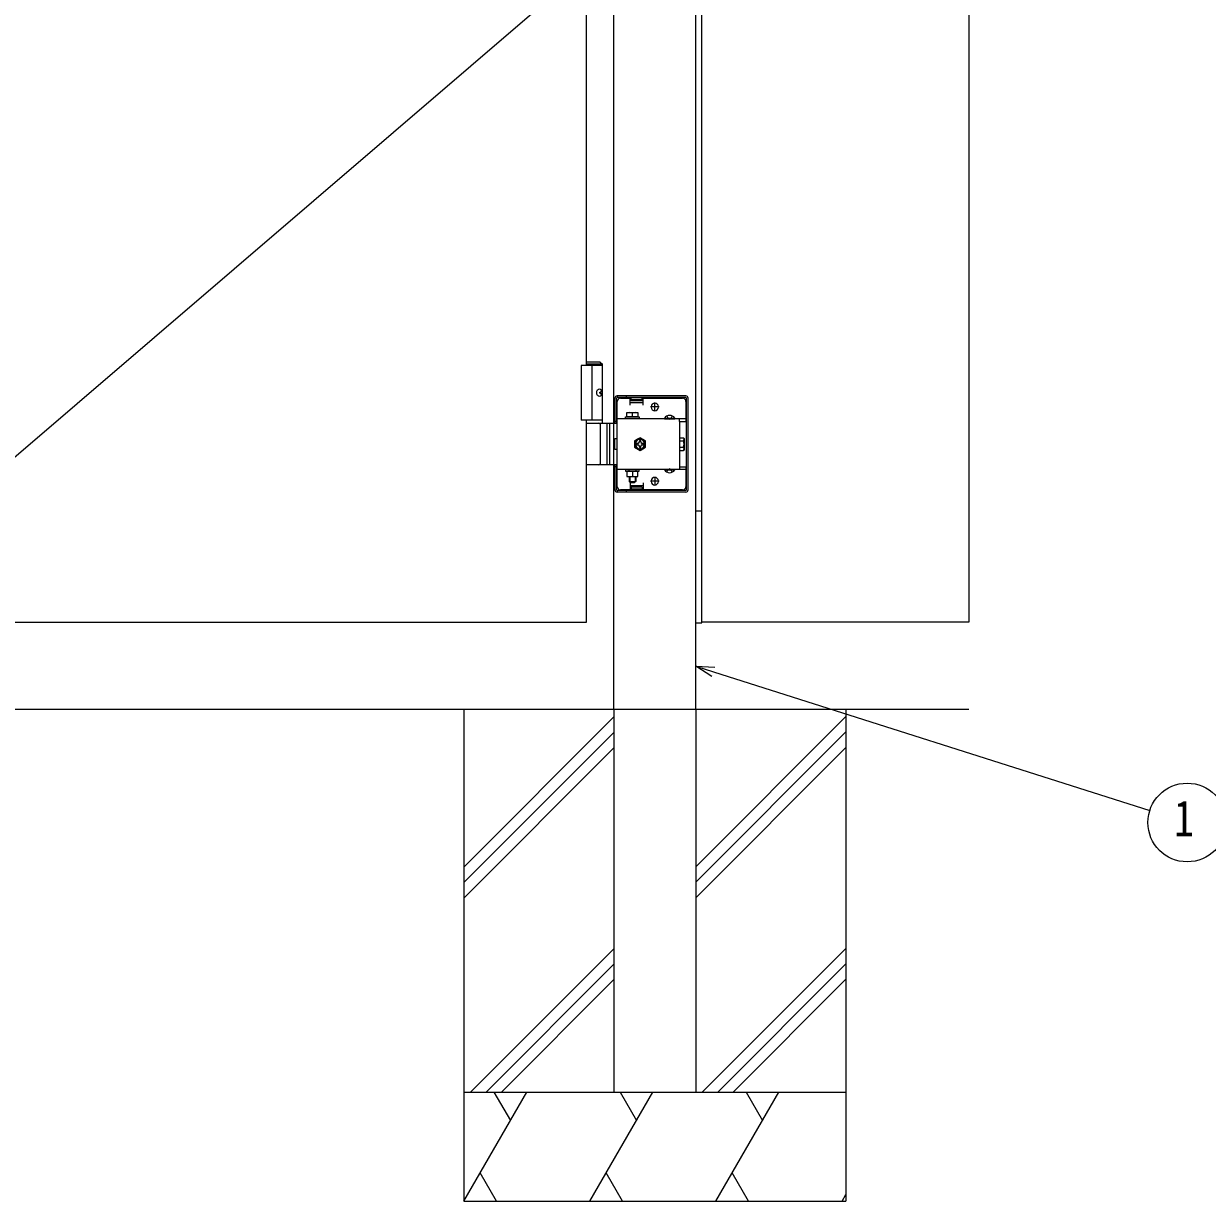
# Model space of a CAD drawing. Units: millimetres, scale not verified. Extents: x -4205 to 4205, y -2970 to 2970.
# Drawn here: x -2852 to -1768, y -422 to 656 of the extents above; entities that cross this region are included whole.
import ezdxf
from ezdxf.enums import TextEntityAlignment as Align

# ---------------------------------------------------------------- set-up
doc = ezdxf.new("R2010")
doc.units = ezdxf.units.MM
doc.header["$LTSCALE"] = 12
for name, color, linetype in [('0-3_YKK_A1', 4, 'Continuous'), ('0-4_YKK_D', 6, 'Continuous'), ('0-6_YSS_K', 3, 'Continuous')]:
    doc.layers.add(name, color=color, linetype=linetype)
doc.styles.add('ＭＳ ゴシック', font='')
doc.styles.get('ＭＳ ゴシック').set_extended_font_data('MS Gothic')

msp = doc.modelspace()

# ---------------------------------------------------------------- linework, layer by layer
at = {"layer": '0-3_YKK_A1'}
for p, q in [((-2311.48, 28.5), (-2311.48, 1325)), ((-2236.48, 28.5), (-2236.48, 1325)), ((-2230.98, 108), (-2230.98, 1309)), ((-2336.48, 343.5), (-2336.48, 1183.5)), ((-3036.48, 108.5), (-2336.48, 708.5)), ((-2323.98, 346.5), (-2336.48, 346.5)), ((-2321.98, 344.5), (-2336.48, 344.5)), ((-2331.48, 343.5), (-2331.48, 293.5)), ((-2323.98, 346.5), (-2321.98, 344.5)), ((-2321.98, 290.5), (-2321.98, 344.5)), ((-2324.29, 318.92), (-2323.7, 318.92)), ((-2324.29, 318.08), (-2323.7, 318.08)), ((-2323.28, 320.6), (-2322.68, 320.6)), ((-2323.28, 316.4), (-2322.68, 316.4)), ((-2245.48, 315.5), (-2308.48, 315.5)), ((-2307.98, 314), (-2307.98, 315.5)), ((-2299.98, 314), (-2299.98, 315.5)), ((-2310.48, 290.5), (-2310.48, 313.5)), ((-2308.98, 290.5), (-2308.98, 313.5)), ((-2245.48, 314), (-2308.48, 314)), ((-2308.48, 232.5), (-2308.48, 310.5)), ((-2305.48, 313.5), (-2296.48, 313.5)), ((-2296.48, 307), (-2296.48, 313.5)), ((-2296.48, 312.5), (-2284.48, 312.5)), ((-2296.48, 309.5), (-2284.48, 309.5)), ((-2295.48, 311), (-2295.48, 314)), ((-2285.48, 311), (-2295.48, 311)), ((-2285.48, 311), (-2285.48, 314)), ((-2284.48, 307), (-2284.48, 313.5)), ((-2284.48, 313.5), (-2248.48, 313.5)), ((-2269.98, 305.5), (-2277.98, 305.5)), ((-2277.23, 305.25), (-2277.23, 305.75)), ((-2273.98, 301.5), (-2273.98, 309.5)), ((-2270.73, 305.25), (-2270.73, 305.75)), ((-2245.48, 310.5), (-2245.48, 292.2)), ((-2244.98, 229.5), (-2244.98, 313.5)), ((-2243.48, 229.5), (-2243.48, 313.5)), ((-2321.98, 293.5), (-2341.48, 293.5)), ((-2245.48, 294.7), (-2308.48, 294.7)), ((-2300.73, 296.3), (-2288.23, 296.3)), ((-2300.73, 294.7), (-2300.73, 296.3)), ((-2288.23, 294.7), (-2300.73, 294.7)), ((-2299.48, 300.3), (-2289.48, 300.3)), ((-2299.48, 296.3), (-2299.48, 300.3)), ((-2289.48, 296.3), (-2299.48, 296.3)), ((-2294.48, 296.3), (-2294.48, 299.87)), ((-2289.48, 300.3), (-2289.48, 296.3)), ((-2288.23, 296.3), (-2288.23, 294.7)), ((-2265.23, 295.21), (-2255.73, 295.21)), ((-2265.23, 295.21), (-2265.23, 294.7)), ((-2265.23, 294.7), (-2255.73, 294.7)), ((-2262.83, 297.2), (-2261.63, 294.73)), ((-2261.63, 294.73), (-2260.48, 294.12)), ((-2259.34, 294.73), (-2260.48, 294.12)), ((-2258.13, 297.2), (-2259.34, 294.73)), ((-2255.73, 295.21), (-2255.73, 294.7)), ((-2251.48, 292.2), (-2251.48, 294.7)), ((-2336.48, 290.5), (-2311.48, 290.5)), ((-2323.67, 254), (-2323.67, 289)), ((-2317.98, 290.5), (-2317.98, 252.5)), ((-2315.48, 290.5), (-2315.48, 252.5)), ((-2311.48, 290.5), (-2308.48, 290.5)), ((-2308.98, 292.2), (-2310.48, 292.2)), ((-2251.48, 292.2), (-2245.48, 292.2)), ((-2251.48, 292.2), (-2251.48, 250.8)), ((-2287.48, 277.27), (-2292.48, 274.39)), ((-2292.48, 274.39), (-2292.48, 268.61)), ((-2288.08, 274.65), (-2288.08, 273.41)), ((-2286.88, 274.65), (-2288.08, 274.65)), ((-2282.48, 274.39), (-2287.48, 277.27)), ((-2286.88, 273.41), (-2286.88, 274.65)), ((-2284.33, 272.1), (-2285.57, 272.1)), ((-2284.33, 270.9), (-2284.33, 272.1)), ((-2282.48, 268.61), (-2282.48, 274.39)), ((-2251.18, 275.4), (-2251.48, 275.4)), ((-2251.18, 277.27), (-2247.63, 277.27)), ((-2251.18, 265.73), (-2251.18, 277.27)), ((-2251.18, 267.6), (-2251.18, 275.4)), ((-2251.18, 274.39), (-2247.63, 274.39)), ((-2247.18, 276.5), (-2247.63, 277.27)), ((-2247.18, 276.5), (-2247.18, 266.5)), ((-2292.48, 268.61), (-2287.48, 265.73)), ((-2290.63, 270.9), (-2289.39, 270.9)), ((-2288.08, 269.59), (-2288.08, 268.35)), ((-2287.48, 265.73), (-2282.48, 268.61)), ((-2285.57, 270.9), (-2284.33, 270.9)), ((-2251.18, 267.6), (-2251.48, 267.6)), ((-2251.18, 268.61), (-2247.63, 268.61)), ((-2251.18, 265.73), (-2247.63, 265.73)), ((-2247.18, 266.5), (-2247.63, 265.73)), ((-2311.48, 252.5), (-2336.48, 252.5)), ((-2308.48, 252.5), (-2311.48, 252.5)), ((-2310.48, 229.5), (-2310.48, 252.5)), ((-2308.98, 250.8), (-2310.48, 250.8)), ((-2308.98, 229.5), (-2308.98, 252.5)), ((-2251.48, 250.8), (-2251.48, 248.3)), ((-2251.48, 250.8), (-2245.48, 250.8)), ((-2245.48, 250.8), (-2245.48, 232.5)), ((-2245.48, 248.3), (-2308.48, 248.3)), ((-2288.23, 248.3), (-2300.73, 248.3)), ((-2300.73, 248.3), (-2300.73, 246.7)), ((-2300.73, 246.7), (-2288.23, 246.7)), ((-2299.48, 246.7), (-2299.48, 241.7)), ((-2289.48, 246.7), (-2299.48, 246.7)), ((-2299.48, 241.7), (-2289.48, 241.7)), ((-2297.68, 248.3), (-2297.68, 246.7)), ((-2297.48, 241.7), (-2297.48, 237.3)), ((-2296.94, 241.7), (-2296.94, 236.76)), ((-2294.48, 246.7), (-2294.48, 242.13)), ((-2292.02, 241.7), (-2292.02, 236.76)), ((-2291.48, 241.7), (-2291.48, 237.3)), ((-2291.28, 248.3), (-2291.28, 246.7)), ((-2289.48, 241.7), (-2289.48, 246.7)), ((-2288.23, 246.7), (-2288.23, 248.3)), ((-2273.98, 241.5), (-2273.98, 233.5)), ((-2265.23, 248.3), (-2255.73, 248.3)), ((-2265.23, 247.79), (-2265.23, 248.3)), ((-2265.23, 247.79), (-2255.73, 247.79)), ((-2262.83, 245.8), (-2261.63, 248.27)), ((-2261.63, 248.27), (-2260.48, 248.88)), ((-2259.34, 248.27), (-2260.48, 248.88)), ((-2258.13, 245.8), (-2259.34, 248.27)), ((-2255.73, 247.79), (-2255.73, 248.3)), ((-2245.48, 229), (-2308.48, 229)), ((-2307.98, 227.5), (-2307.98, 229)), ((-2296.48, 229.5), (-2305.48, 229.5)), ((-2299.98, 227.5), (-2299.98, 229)), ((-2297.48, 237.3), (-2291.48, 237.3)), ((-2297.48, 237.3), (-2296.48, 236.3)), ((-2296.48, 236.3), (-2292.48, 236.3)), ((-2296.48, 236), (-2296.48, 229.5)), ((-2296.48, 233.5), (-2284.48, 233.5)), ((-2296.48, 230.5), (-2284.48, 230.5)), ((-2295.48, 232), (-2295.48, 229)), ((-2285.48, 232), (-2295.48, 232)), ((-2291.48, 237.3), (-2292.48, 236.3)), ((-2285.48, 232), (-2285.48, 229)), ((-2284.48, 236), (-2284.48, 229.5)), ((-2248.48, 229.5), (-2284.48, 229.5)), ((-2269.98, 237.5), (-2277.98, 237.5)), ((-2277.23, 237.75), (-2277.23, 237.25)), ((-2270.73, 237.75), (-2270.73, 237.25)), ((-2245.48, 227.5), (-2308.48, 227.5)), ((-2230.98, 210), (-2236.48, 210)), ((-2236.48, 108), (-2230.98, 108)), ((-2311.48, 28.5), (-2311.48, -321.5)), ((-2236.48, 28.5), (-2236.48, -321.5)), ((-2311.48, -321.5), (-2236.48, -321.5))]:
    msp.add_line(p, q, dxfattribs=at)
for points in [[(-2336.48, 1308.5), (-3036.48, 1308.5), (-3036.48, 108.5), (-2336.48, 108.5), (-2336.48, 293.5)], [(-1986.48, 1308.5), (-1986.48, 108.5), (-2230.98, 108.5)], [(-2321.98, 343.5), (-2341.48, 343.5), (-2341.48, 293.5)], [(-2323.7, 318.92), (-2323.59, 318.94), (-2323.48, 318.98), (-2323.38, 319.06), (-2323.29, 319.17), (-2323.22, 319.29), (-2323.18, 319.44), (-2323.16, 319.6), (-2323.16, 319.76)], [(-2323.16, 317.24), (-2323.16, 317.4), (-2323.18, 317.56), (-2323.22, 317.71), (-2323.29, 317.83), (-2323.38, 317.94), (-2323.48, 318.02), (-2323.59, 318.06), (-2323.7, 318.08)], [(-2322.57, 319.76), (-2322.54, 319.6), (-2322.5, 319.44), (-2322.43, 319.29), (-2322.35, 319.17), (-2322.25, 319.06), (-2322.19, 319.01)], [(-2322.19, 317.99), (-2322.25, 317.94), (-2322.35, 317.83), (-2322.43, 317.71), (-2322.5, 317.56), (-2322.54, 317.4), (-2322.57, 317.24)], [(-2308.48, 266.4), (-2310.48, 266.4), (-2310.48, 276.6), (-2308.48, 276.6)], [(-2289.39, 272.1), (-2290.63, 272.1), (-2290.63, 270.9)], [(-2288.08, 268.35), (-2286.88, 268.35), (-2286.88, 269.59)]]:
    msp.add_lwpolyline(points, dxfattribs=at)
for centre, radius, start, end in [((-2308.48, 313.5), 2, 90, 180), ((-2245.48, 313.5), 2, 0, 90), ((-2308.48, 313.5), 0.5, 90, 180), ((-2305.48, 310.5), 3, 90, 180), ((-2273.98, 305.75), 3.25, 0, 180), ((-2273.98, 305.25), 3.25, 180, 0), ((-2248.48, 310.5), 3, 0, 90), ((-2245.48, 313.5), 0.5, 0, 90), ((-2296.98, 292.87), 7.43, 70.34714, 109.65286), ((-2291.98, 292.87), 7.43, 70.34714, 109.65286), ((-2260.48, 291.93), 5.77, 34.65097, 145.34903), ((-2325.17, 289), 1.5, 0, 90), ((-2287.48, 271.5), 5, 76.88299, 190.15922), ((-2287.48, 271.5), 5, 190.15922, 76.88299), ((-2287.48, 271.5), 4.3, 83.27178, 183.77043), ((-2287.48, 271.5), 4.3, 183.77043, 83.27178), ((-2289.39, 273.41), 1.31, 270, 0), ((-2285.57, 273.41), 1.31, 180, 270), ((-2249.74, 275.83), 2.56, 325.61575, 34.38425), ((-2256.73, 271.5), 9.55, 342.41205, 17.58795), ((-2289.39, 269.59), 1.31, 0, 90), ((-2285.57, 269.59), 1.31, 90, 180), ((-2249.74, 267.17), 2.56, 325.61575, 34.38425), ((-2325.17, 254), 1.5, 270, 0), ((-2296.98, 249.13), 7.43, 250.34714, 289.65286), ((-2291.98, 249.13), 7.43, 250.34714, 289.65286), ((-2273.98, 237.75), 3.25, 0, 180), ((-2260.48, 251.07), 5.77, 214.65097, 325.34903), ((-2308.48, 229.5), 2, 180, 270), ((-2308.48, 229.5), 0.5, 180, 270), ((-2305.48, 232.5), 3, 180, 270), ((-2273.98, 237.25), 3.25, 180, 0), ((-2248.48, 232.5), 3, 270, 0), ((-2245.48, 229.5), 0.5, 270, 0), ((-2245.48, 229.5), 2, 270, 0)]:
    msp.add_arc(centre, radius, start, end, dxfattribs=at)
msp.add_ellipse((-2324.64, 318.5), major_axis=(0, -3.5), ratio=0.707107, dxfattribs=at)
for centre, start_param, end_param in [((-2330.65, 318.5), 4.6657054, 4.7590726), ((-2329.46, 318.5), 4.8528504, 4.9478932), ((-2329.46, 318.5), 4.4768847, 4.5719276), ((-2328.87, 318.5), 4.8528504, 4.9478932), ((-2328.87, 318.5), 4.4768847, 4.5719276)]:
    msp.add_ellipse(centre, major_axis=(0, 9), ratio=0.707107, start_param=start_param, end_param=end_param, dxfattribs=at)
at = {"layer": '0-4_YKK_D'}
for points in [[(-2221.66, 58.67), (-2236.48, 68.16), (-2218.9, 67.35)], [(-2236.48, 68.16), (-2220.28, 63.01), (-1820.79, -63.95)]]:
    msp.add_lwpolyline(points, dxfattribs=at)
msp.add_circle((-1786.48, -74.86), 36, dxfattribs=at)
at = {"layer": '0-6_YSS_K'}
for p, q in [((-1986.48, 28.5), (-3367.48, 28.5)), ((-2448.98, 28.5), (-2448.98, -421.5)), ((-2448.98, -115.72), (-2311.48, 21.78)), ((-2236.48, -115.35), (-2098.98, 22.15)), ((-2098.98, 28.5), (-2098.98, -421.5)), ((-2448.98, -129.86), (-2311.48, 7.64)), ((-2236.48, -129.5), (-2098.98, 8)), ((-2448.98, -144.01), (-2311.48, -6.51)), ((-2236.48, -143.64), (-2098.98, -6.14)), ((-2442.63, -321.5), (-2311.48, -190.35)), ((-2230.49, -321.5), (-2098.98, -189.99)), ((-2428.48, -321.5), (-2311.48, -204.5)), ((-2216.35, -321.5), (-2098.98, -204.13)), ((-2414.34, -321.5), (-2311.48, -218.64)), ((-2202.21, -321.5), (-2098.98, -218.27)), ((-2448.98, -321.5), (-2098.98, -321.5)), ((-2448.98, -421.5), (-2391.25, -321.5)), ((-2421.25, -321.5), (-2406.25, -347.48)), ((-2333.51, -421.5), (-2275.78, -321.5)), ((-2305.78, -321.5), (-2290.78, -347.48)), ((-2218.04, -421.5), (-2160.31, -321.5)), ((-2190.31, -321.5), (-2175.31, -347.48)), ((-2418.98, -421.5), (-2433.98, -395.52)), ((-2303.51, -421.5), (-2318.51, -395.52)), ((-2188.04, -421.5), (-2203.04, -395.52)), ((-2448.98, -421.5), (-2098.98, -421.5)), ((-2102.57, -421.5), (-2098.98, -415.28))]:
    msp.add_line(p, q, dxfattribs=at)

# ---------------------------------------------------------------- texts
at = {"layer": '0-4_YKK_D', "style": 'ＭＳ ゴシック', "width": 0.8}
msp.add_text('1', height=32.99, dxfattribs=at).set_placement((-1798.48, -97.36), align=Align.BOTTOM_LEFT)

doc.saveas('drawing.dxf')
